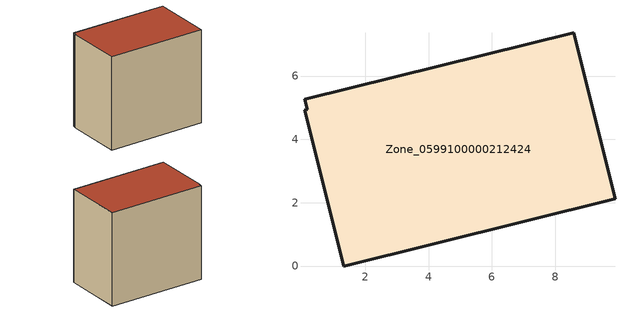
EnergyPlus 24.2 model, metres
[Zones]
Zone_0599100000212424
 floor ground (C_G): 0.17,4.95 0.09,5.27 8.58,7.36 9.89,2.13 1.32,0 0.08,4.92 z0
 wall outside (C_F): 9.89,2.13 8.58,7.36 0.09,5.27 0.17,4.95 0.08,4.92 1.32,0 9.89,2.13 z0:8.3
 roof outside (C_R): 0.09,5.27 0.17,4.95 0.08,4.92 1.32,0 9.89,2.13 8.58,7.36 z8.3
[BUILDING]
Pand.0599100000212424: North Axis=0; Terrain=City; Loads Convergence Tolerance Value=0.04; Temperature Convergence Tolerance Value=0.4; Solar Distribution=FullExterior; Maximum Number of Warmup Days=25; Minimum Number of Warmup Days=1
[Site:Location]
Rotterdam.The.Hague.AP_ZH_NLD Design_Conditions: Latitude=51.96; Longitude=4.45; Time Zone=1; Elevation=-4.5
[SITE:GROUNDTEMPERATURE:BUILDINGSURFACE]
18, 18, 18, 18, 18, 18, 18, 18, 18, 18, 18, 18
[MATERIAL] Thermal Absorptance=0.9; Solar Absorptance=0.7; Visible Absorptance=0.7
Name | Roughness | Thickness | Conductivity | Density | Specific Heat
G.TI.1975-1991 | MediumSmooth | 0.15 | 0.288461 | 540 | 1210
F.TI.1975-1991 | Rough | 0.3 | 0.230769 | 1920 | 840
R.TI.1975-1991 | MediumRough | 0.2 | 0.153846 | 1500 | 1000
[CONSTRUCTION]
C_G: G.TI.1975-1991
C_F: F.TI.1975-1991
C_R: R.TI.1975-1991
[ZONE]
Zone_0599100000212424: Type=1; Multiplier=1; Ceiling Height=Autocalculate; Volume=Autocalculate; Floor Area=autocalculate; Part of Total Floor Area=Yes
[ZONEINFILTRATION:DESIGNFLOWRATE]
Infil_Zone_0599100000212424: Zone or ZoneList or Space or SpaceList=Zone_0599100000212424; Schedule=AlwaysOn; Design Flow Rate Calculation Method=Flow/Area; Flow Rate per Floor Area=0.003; Constant Term Coefficient=1; Temperature Term Coefficient=0; Velocity Term Coefficient=0; Velocity Squared Term Coefficient=0
[HVACTEMPLATE:ZONE:IDEALLOADSAIRSYSTEM]
Zone_0599100000212424: Maximum Heating Supply Air Temperature=50; Minimum Cooling Supply Air Temperature=13; Maximum Heating Supply Air Humidity Ratio=0.0156; Minimum Cooling Supply Air Humidity Ratio=0.0077; Heating Limit=NoLimit; Cooling Limit=NoLimit; Dehumidification Control Type=ConstantSensibleHeatRatio; Cooling Sensible Heat Ratio=0.7; Dehumidification Setpoint=60; Humidification Control Type=None; Humidification Setpoint=30; Outdoor Air Method=None; Outdoor Air Flow Rate per Person=0.00944; Outdoor Air Flow Rate per Zone Floor Area=0; Outdoor Air Flow Rate per Zone=0; Demand Controlled Ventilation Type=None; Outdoor Air Economizer Type=NoEconomizer; Heat Recovery Type=None; Sensible Heat Recovery Effectiveness=0.7; Latent Heat Recovery Effectiveness=0.65
[ZONECONTROL:THERMOSTAT]
ThermostatControl_Zone_0599100000212424: Zone or ZoneList=Zone_0599100000212424; Control Type Schedule=DualSetpointControlType; Control 1=Thermostat_Zone_0599100000212424; Temperature Difference Between Cutout And Setpoint=0
[THERMOSTATSETPOINT:DUALSETPOINT]
Thermostat_Zone_0599100000212424: Heating Setpoint Temperature Schedule=HeatingSetpoint_Zone_0599100000212424; Cooling Setpoint Temperature Schedule=CoolingSetpoint_Zone_0599100000212424
[SCHEDULE:COMPACT]
HeatingSetpoint_Zone_0599100000212424: Through: 12/31, For: AllDays, Until: 24:00, 21
CoolingSetpoint_Zone_0599100000212424: Through: 12/31, For: AllDays, Until: 24:00, 24
DualSetpointControlType: Through: 12/31, For: AllDays, Until: 24:00, 4
AlwaysOn: Through: 12/31, For: AllDays, Until: 24:00, 1
